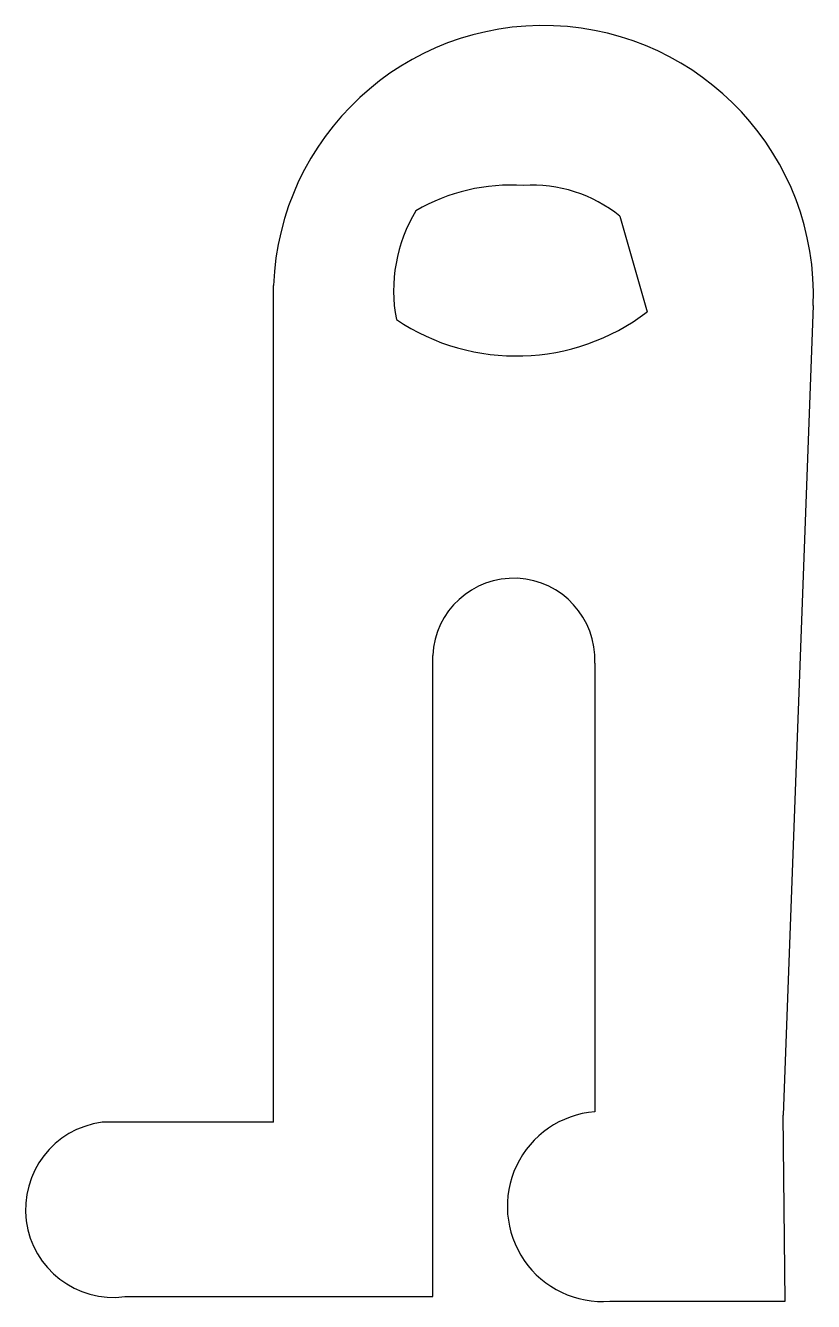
# Model space of a CAD drawing. Header units: millimetres. Extents: x 11904 to 132687182, y -17824690 to 194506.
# Drawn here: x 132653720 to 132687182, y -17824690 to -17770507 of the extents above.
import ezdxf

# ---------------------------------------------------------------- set-up
doc = ezdxf.new("R2010")
doc.units = ezdxf.units.MM

msp = doc.modelspace()

# ---------------------------------------------------------------- linework, layer by layer
for p, q in [((132678959, -17778609), (132680116, -17782669)), ((132664252, -17817081), (132664252, -17781549)), ((132687174, -17782403), (132685893, -17816777)), ((132671011, -17824484), (132671011, -17797262)), ((132677891, -17797582), (132677891, -17816635)), ((132685976, -17824677), (132685893, -17816777)), ((132664252, -17817081), (132656969, -17817081)), ((132657937, -17824484), (132671011, -17824484)), ((132678539, -17824677), (132685976, -17824677))]:
    msp.add_line(p, q)
for centre, radius, start, end in [((132675713, -17781976), 11469, 357.8658, 177.8658), ((132674317, -17785266), 7980, 86.0572, 120.2403), ((132675281, -17783077), 5787, 50.5411, 94.1131), ((132675906, -17781765), 6555, 148.8191, 190.8158), ((132674563, -17775372), 9169, 236.2392, 307.2684), ((132674451, -17797422), 3444, 357.3363, 177.3363), ((132678215, -17820656), 4034, 94.612, 274.612), ((132657453, -17820783), 3733, 97.4477, 277.4477)]:
    msp.add_arc(centre, radius, start, end)

doc.saveas('drawing.dxf')
